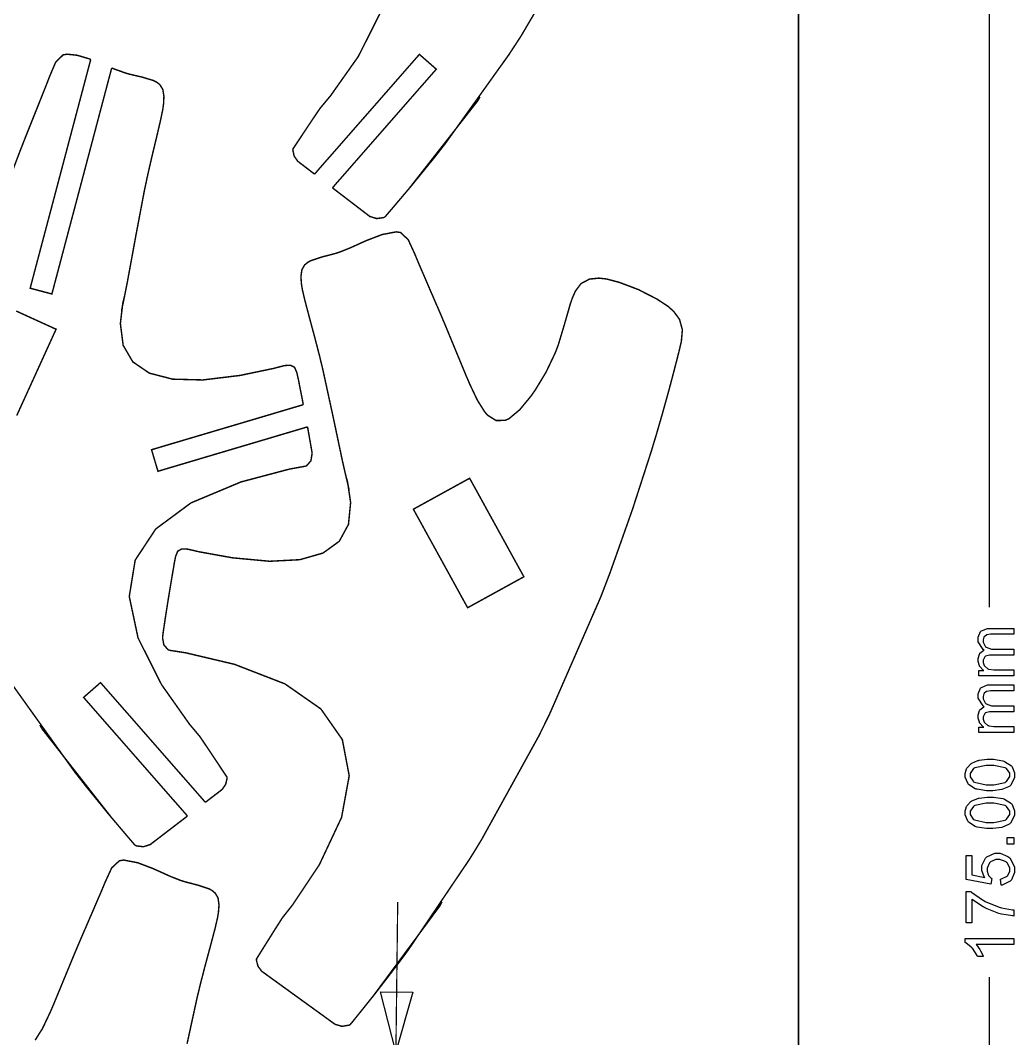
# Model space of a CAD drawing. Extents: x 1.04 to 7.6, y 1.38 to 10.43.
# Drawn here: x 5.127 to 7.565, y 4.665 to 7.161 of the extents above; entities that cross this region are included whole.
import ezdxf

# ---------------------------------------------------------------- set-up
doc = ezdxf.new("R2010")
doc.units = 0
doc.layers.get('0').update_dxf_attribs({"linetype": 'CONTINUOUS'})

msp = doc.modelspace()

# ---------------------------------------------------------------- linework, layer by layer
at = {"color": 250, "const_width": 0.00354}
msp.add_lwpolyline([(1.32633, 1.80599), (7.035, 1.80599), (7.035, 8.69575), (1.32633, 8.69575), (1.32633, 1.80599)], close=True, dxfattribs=at)
at = {"color": 142, "const_width": 0.003}
for points in [[(7.5031, 8.69575), (7.5031, 5.72233)], [(6.04796, 4.63183), (6.0524, 4.99924)], [(7.5031, 4.81543), (7.5031, 1.80599)]]:
    msp.add_lwpolyline(points, dxfattribs=at)
at = {"color": 240, "const_width": 0.00354}
for points in [[(5.60275, 7.60851), (5.64274, 7.60118), (5.76118, 7.56976), (5.88368, 7.51839), (5.97017, 7.45449), (6.02061, 7.37793), (6.03504, 7.28885), (6.01351, 7.18713), (5.95589, 7.07286), (5.88758, 6.97613), (5.86236, 6.94596)], [(6.02094, 6.6791), (6.03076, 6.69043), (6.08415, 6.75336), (6.14139, 6.82368), (6.15315, 6.83871), (6.16851, 6.85835), (6.32438, 7.07628), (6.33974, 7.09972), (6.35504, 7.12321), (6.50185, 7.37278)], [(5.10297, 6.77914), (5.12831, 6.84554), (5.13374, 6.85943), (5.13917, 6.87337), (5.16661, 6.942), (5.19081, 7.00265), (5.19461, 7.01253), (5.1984, 7.02246), (5.21371, 7.05843), (5.23204, 7.07656), (5.23736, 7.07753), (5.24132, 7.07829), (5.26606, 7.07574), (5.29417, 7.06754), (5.29981, 7.06543)], [(5.35124, 7.04443), (5.35124, 7.04443), (5.34489, 7.02067), (5.32829, 6.9579), (5.30479, 6.86914), (5.27789, 6.76742), (5.25092, 6.66569), (5.22743, 6.57693), (5.21083, 6.51417), (5.20454, 6.49035), (5.20454, 6.49035), (5.20454, 6.49035), (5.19618, 6.49257), (5.1779, 6.4974), (5.15956, 6.50228), (5.15126, 6.50444), (5.15126, 6.50444), (5.15126, 6.50444), (5.15761, 6.5286), (5.17443, 6.59212), (5.19824, 6.68197), (5.22553, 6.78494), (5.25276, 6.88797), (5.27658, 6.97781), (5.2934, 7.04135), (5.29981, 7.06543), (5.29981, 7.06543)], [(5.89236, 6.7506), (5.89236, 6.7506), (5.90326, 6.76313), (5.93213, 6.79606), (5.97293, 6.84267), (6.01969, 6.89606), (6.0664, 6.94949), (6.10721, 6.9961), (6.13607, 7.02903), (6.14703, 7.0415), (6.14703, 7.0415), (6.14703, 7.0415), (6.14051, 7.04719), (6.12631, 7.05968), (6.11203, 7.07215), (6.10558, 7.07781), (6.10558, 7.07781), (6.10558, 7.07781), (6.09451, 7.06521), (6.06538, 7.03196), (6.02419, 6.98492), (5.97706, 6.93104), (5.92985, 6.87717), (5.88867, 6.83014), (5.85954, 6.79688), (5.84853, 6.78424), (5.84853, 6.78424)], [(5.35124, 7.04443), (5.35444, 7.04308), (5.38618, 7.03168), (5.3896, 7.03071), (5.39529, 7.02914), (5.42578, 7.02208), (5.45356, 7.01372), (5.45801, 7.0115), (5.46099, 7.00999), (5.46924, 7.00364), (5.4764, 6.99203), (5.47922, 6.97488), (5.47831, 6.95649), (5.47749, 6.95042), (5.47629, 6.94206), (5.47114, 6.91721), (5.46132, 6.87522), (5.44922, 6.82482), (5.43918, 6.78097), (5.43608, 6.76633), (5.43164, 6.74561), (5.41026, 6.63265), (5.39035, 6.52393), (5.38672, 6.50526), (5.38569, 6.50006), (5.37614, 6.45318), (5.37532, 6.449)], [(6.07818, 6.74621), (6.07818, 6.74621), (6.08544, 6.75553), (6.10471, 6.78017), (6.13194, 6.81494), (6.16319, 6.85476), (6.19439, 6.89464), (6.22163, 6.92942), (6.24089, 6.95404), (6.24821, 6.96332), (6.24821, 6.96332), (6.24881, 6.96414), (6.25364, 6.97293), (6.25396, 6.97385)], [(5.86236, 6.94596), (5.86111, 6.94417), (5.84831, 6.92529), (5.847, 6.92333), (5.84283, 6.91721), (5.79932, 6.85172), (5.79492, 6.845)], [(5.79551, 6.84597), (5.79531, 6.84299), (5.79856, 6.82829), (5.8074, 6.81569), (5.81, 6.81369), (5.81, 6.81369), (5.81597, 6.80914), (5.82926, 6.79899), (5.8425, 6.78885), (5.84853, 6.78424), (5.84853, 6.78424)], [(5.89236, 6.7506), (5.89236, 6.7506), (5.89615, 6.74772), (5.90614, 6.74001), (5.92031, 6.72922), (5.93658, 6.71674), (5.95281, 6.70432), (5.96696, 6.69347), (5.97694, 6.68582), (5.98079, 6.68289), (5.98079, 6.68289), (5.98372, 6.68061), (6.00054, 6.67524), (6.01774, 6.67757), (6.02094, 6.6791)], [(5.93604, 4.69911), (5.94553, 4.71072), (5.99718, 4.77512), (6.0524, 4.84694), (6.06381, 4.86225), (6.07861, 4.88232), (6.22851, 5.10444), (6.24322, 5.12831), (6.25786, 5.15224), (6.39785, 5.40565), (6.41118, 5.43261), (6.42449, 5.45964), (6.55024, 5.7475), (6.56196, 5.77806), (6.57362, 5.8086), (6.62788, 5.96186), (6.67361, 6.10308), (6.68104, 6.12756), (6.68614, 6.14447), (6.70096, 6.19547), (6.7169, 6.25282), (6.7296, 6.30089), (6.73731, 6.33089), (6.7399, 6.34088), (6.74203, 6.34918), (6.74783, 6.37418), (6.75028, 6.40256), (6.74333, 6.42811), (6.72906, 6.44764), (6.72319, 6.45285), (6.71511, 6.46007), (6.68772, 6.47797), (6.64264, 6.50108), (6.59538, 6.51893), (6.56407, 6.52718), (6.5535, 6.52832), (6.5459, 6.52919), (6.52268, 6.52686), (6.50185, 6.51585), (6.48801, 6.49735), (6.48025, 6.4796), (6.47819, 6.47353), (6.47526, 6.46496), (6.46158, 6.41715), (6.44635, 6.36643), (6.4426, 6.35639), (6.43881, 6.34636), (6.41607, 6.29861), (6.38992, 6.25537), (6.3845, 6.24756), (6.37901, 6.23981), (6.35183, 6.20682), (6.32568, 6.1849), (6.32081, 6.18261), (6.31592, 6.18039), (6.29346, 6.18012), (6.27328, 6.19271), (6.26958, 6.19683), (6.26585, 6.20101), (6.24794, 6.22949), (6.22894, 6.26947), (6.22472, 6.27935), (6.22043, 6.28928), (6.19646, 6.34722), (6.16938, 6.41287), (6.16357, 6.4266), (6.15776, 6.44038), (6.12842, 6.50825), (6.1026, 6.56825), (6.09858, 6.57801), (6.09451, 6.58783), (6.07818, 6.62337), (6.05935, 6.641), (6.05404, 6.64182), (6.04872, 6.64268), (6.01426, 6.63607), (5.97711, 6.6219), (5.97043, 6.61893), (5.96376, 6.616), (5.93533, 6.60308), (5.90886, 6.59261), (5.90315, 6.59082), (5.89746, 6.58908), (5.86719, 6.58122), (5.83963, 6.57215), (5.83529, 6.56976), (5.83225, 6.56819), (5.82422, 6.56158), (5.81743, 6.54981), (5.81506, 6.53261), (5.81646, 6.51421), (5.81749, 6.50819), (5.8189, 6.49989), (5.82465, 6.47515), (5.83567, 6.43343), (5.84912, 6.38336), (5.8604, 6.3399), (5.86393, 6.32531), (5.86887, 6.30469), (5.89333, 6.19233), (5.91618, 6.08421), (5.92036, 6.06565), (5.9215, 6.06049), (5.93235, 6.01394), (5.93332, 6.00976)], [(5.93604, 4.69911), (5.94553, 4.71072), (5.99718, 4.77512), (6.0524, 4.84694), (6.06381, 4.86225), (6.07861, 4.88232), (6.22851, 5.10444), (6.24322, 5.12831), (6.25786, 5.15224), (6.39785, 5.40565), (6.41118, 5.43261), (6.42449, 5.45964), (6.55024, 5.7475), (6.56196, 5.77806), (6.57362, 5.8086), (6.62788, 5.96186), (6.67361, 6.10308), (6.68104, 6.12756), (6.68614, 6.14447), (6.70096, 6.19547), (6.7169, 6.25282), (6.7296, 6.30089), (6.73731, 6.33089), (6.7399, 6.34088), (6.74203, 6.34918), (6.74783, 6.37418), (6.75028, 6.40256), (6.74333, 6.42811), (6.72906, 6.44764), (6.72319, 6.45285), (6.71511, 6.46007), (6.68772, 6.47797), (6.64264, 6.50108), (6.59538, 6.51893), (6.56407, 6.52718), (6.5535, 6.52832), (6.5459, 6.52919), (6.52268, 6.52686), (6.50185, 6.51585), (6.48801, 6.49735), (6.48025, 6.4796), (6.47819, 6.47353), (6.47526, 6.46496), (6.46158, 6.41715), (6.44635, 6.36643), (6.4426, 6.35639), (6.43881, 6.34636), (6.41607, 6.29861), (6.38992, 6.25537), (6.3845, 6.24756), (6.37901, 6.23981), (6.35183, 6.20682), (6.32568, 6.1849), (6.32081, 6.18261), (6.31592, 6.18039), (6.29346, 6.18012), (6.27328, 6.19271), (6.26958, 6.19683), (6.26585, 6.20101), (6.24794, 6.22949), (6.22894, 6.26947), (6.22472, 6.27935), (6.22043, 6.28928), (6.19646, 6.34722), (6.16938, 6.41287), (6.16357, 6.4266), (6.15776, 6.44038), (6.12842, 6.50825), (6.1026, 6.56825), (6.09858, 6.57801), (6.09451, 6.58783), (6.07818, 6.62337), (6.05935, 6.641), (6.05404, 6.64182), (6.04872, 6.64268), (6.01426, 6.63607), (5.97711, 6.6219), (5.97043, 6.61893), (5.96376, 6.616), (5.93533, 6.60308), (5.90886, 6.59261), (5.90315, 6.59082), (5.89746, 6.58908), (5.86719, 6.58122), (5.83963, 6.57215), (5.83529, 6.56976), (5.83225, 6.56819), (5.82422, 6.56158), (5.81743, 6.54981), (5.81506, 6.53261), (5.81646, 6.51421), (5.81749, 6.50819), (5.8189, 6.49989), (5.82465, 6.47515), (5.83567, 6.43343), (5.84912, 6.38336), (5.8604, 6.3399), (5.86393, 6.32531), (5.86887, 6.30469), (5.89333, 6.19233), (5.91618, 6.08421), (5.92036, 6.06565), (5.9215, 6.06049), (5.93235, 6.01394), (5.93332, 6.00976)], [(5.77371, 6.31451), (5.74701, 6.30757), (5.66585, 6.29064), (5.57482, 6.27957), (5.50065, 6.28147), (5.44336, 6.29628), (5.40289, 6.32394), (5.37924, 6.36458), (5.37244, 6.41808), (5.37842, 6.46832), (5.38254, 6.48449)], [(5.11681, 6.44862), (5.14318, 6.43658), (5.16949, 6.42458), (5.19243, 6.41417), (5.20865, 6.40674), (5.21485, 6.40392), (5.21485, 6.40392), (5.21485, 6.40392), (5.2099, 6.39318), (5.19694, 6.36475), (5.17865, 6.32454), (5.15767, 6.27843), (5.13661, 6.23236), (5.11833, 6.19217)], [(5.77371, 6.31451), (5.77772, 6.31506), (5.78999, 6.31538), (5.79937, 6.31065), (5.80501, 6.29785), (5.80897, 6.28006), (5.81017, 6.27408), (5.81087, 6.27046), (5.81993, 6.22424), (5.82096, 6.21892)], [(5.83132, 6.1645), (5.83132, 6.1645), (5.81554, 6.15983), (5.77399, 6.14751), (5.71528, 6.13004), (5.64794, 6.11008), (5.58057, 6.09011), (5.52186, 6.07264), (5.48031, 6.06033), (5.46457, 6.05561), (5.46457, 6.05561), (5.46457, 6.05561), (5.46208, 6.06392), (5.45671, 6.08203), (5.45133, 6.10021), (5.44889, 6.10846), (5.44889, 6.10846), (5.44889, 6.10846), (5.46485, 6.11322), (5.507, 6.12576), (5.56657, 6.14344), (5.63493, 6.16368), (5.70324, 6.18397), (5.76281, 6.20167), (5.80496, 6.21419), (5.82096, 6.21892), (5.82096, 6.21892)], [(5.83132, 6.1645), (5.83231, 6.15896), (5.84131, 6.10781), (5.84201, 6.1034)], [(5.82661, 6.06819), (5.82964, 6.06972), (5.83963, 6.08149), (5.8425, 6.09907), (5.84201, 6.1034)], [(5.82661, 6.06819), (5.78651, 6.06087), (5.66808, 6.02946), (5.54563, 5.97814), (5.45915, 5.91417), (5.40869, 5.83768), (5.39426, 5.74854), (5.41581, 5.64686), (5.47336, 5.53256), (5.54167, 5.43582), (5.56694, 5.40565)], [(5.53874, 5.86442), (5.5656, 5.85818), (5.64719, 5.84347), (5.73844, 5.83496), (5.81256, 5.83886), (5.86942, 5.85519), (5.90913, 5.884), (5.93164, 5.92524), (5.93696, 5.97894), (5.92958, 6.02897), (5.92507, 6.04503)], [(5.53874, 5.86442), (5.53467, 5.86486), (5.5224, 5.86486), (5.51318, 5.85992), (5.50786, 5.8469), (5.50439, 5.82904), (5.50342, 5.82303), (5.50185, 5.81369), (5.49707, 5.78564), (5.48958, 5.74024), (5.48221, 5.69336), (5.4776, 5.662), (5.47624, 5.65153)], [(5.49262, 5.61675), (5.48947, 5.61817), (5.47917, 5.62967), (5.47586, 5.64714), (5.47624, 5.65153)], [(5.49262, 5.61675), (5.53282, 5.61051), (5.65207, 5.58236), (5.77588, 5.5344), (5.8641, 5.47282), (5.91661, 5.39774), (5.93349, 5.30903), (5.91471, 5.20682), (5.86029, 5.09099), (5.79465, 4.99246), (5.77024, 4.96158)], [(5.40836, 5.13878), (5.39849, 5.15018), (5.34511, 5.21311), (5.28792, 5.28342), (5.27621, 5.29839), (5.26079, 5.31803), (5.10487, 5.53597)], [(5.53694, 5.21035), (5.53694, 5.21035), (5.52599, 5.22287), (5.49713, 5.25581), (5.45632, 5.3024), (5.40961, 5.35579), (5.36285, 5.40918), (5.32206, 5.45578), (5.29318, 5.48872), (5.28228, 5.50119), (5.28228, 5.50119), (5.28228, 5.50119), (5.28874, 5.50689), (5.303, 5.51937), (5.31728, 5.53185), (5.32379, 5.53749), (5.32379, 5.53749), (5.32379, 5.53749), (5.33479, 5.5249), (5.36393, 5.49164), (5.40511, 5.44461), (5.45231, 5.39074), (5.49946, 5.33686), (5.54064, 5.28982), (5.56976, 5.25657), (5.58083, 5.24393), (5.58083, 5.24393)], [(5.35118, 5.20589), (5.35118, 5.20589), (5.34386, 5.21528), (5.3246, 5.23986), (5.29736, 5.27463), (5.26617, 5.31451), (5.23492, 5.35439), (5.20768, 5.38917), (5.18842, 5.41374), (5.18115, 5.42307), (5.18115, 5.42307), (5.1805, 5.42389), (5.17567, 5.43261), (5.17535, 5.43354)], [(5.56694, 5.40565), (5.56819, 5.40386), (5.581, 5.38504), (5.58236, 5.38308), (5.58649, 5.37696), (5.62999, 5.31147), (5.63444, 5.30474)], [(5.63379, 5.30567), (5.634, 5.30268), (5.63069, 5.28803), (5.62185, 5.27544), (5.61931, 5.27344), (5.61931, 5.27344), (5.61328, 5.26882), (5.60004, 5.25868), (5.58681, 5.24854), (5.58083, 5.24393), (5.58083, 5.24393)], [(5.53694, 5.21035), (5.53694, 5.21035), (5.53315, 5.20747), (5.52311, 5.19976), (5.50896, 5.18892), (5.49274, 5.17649), (5.47651, 5.16407), (5.46235, 5.15321), (5.45231, 5.14551), (5.44857, 5.14258), (5.44857, 5.14258), (5.44558, 5.14035), (5.42876, 5.13499), (5.41151, 5.13726), (5.40836, 5.13878)], [(5.16342, 4.66069), (5.18137, 4.68918), (5.20036, 4.72917), (5.20464, 4.73904), (5.20888, 4.74897), (5.23281, 4.80692), (5.25993, 4.87261), (5.26574, 4.88633), (5.27154, 4.90012), (5.30083, 4.96793), (5.32671, 5.02794), (5.33078, 5.03771), (5.33479, 5.04753), (5.35113, 5.08306), (5.36996, 5.10069), (5.37528, 5.10151), (5.38058, 5.10238), (5.41504, 5.09576), (5.45221, 5.0816), (5.45888, 5.07861), (5.46556, 5.07568), (5.49397, 5.06278), (5.52046, 5.05231), (5.52615, 5.05057), (5.53185, 5.04883), (5.56212, 5.04096), (5.58968, 5.0319), (5.59403, 5.02951), (5.597, 5.02794), (5.60504, 5.02132), (5.61187, 5.0095), (5.61426, 4.99229), (5.61285, 4.9739), (5.61187, 4.96789), (5.6104, 4.95958), (5.6046, 4.93485), (5.59364, 4.89312), (5.58014, 4.84304), (5.5689, 4.79953), (5.56543, 4.785), (5.56044, 4.76438), (5.53597, 4.65201)], [(5.16342, 4.66069), (5.18137, 4.68918), (5.20036, 4.72917), (5.20464, 4.73904), (5.20888, 4.74897), (5.23281, 4.80692), (5.25993, 4.87261), (5.26574, 4.88633), (5.27154, 4.90012), (5.30083, 4.96793), (5.32671, 5.02794), (5.33078, 5.03771), (5.33479, 5.04753), (5.35113, 5.08306), (5.36996, 5.10069), (5.37528, 5.10151), (5.38058, 5.10238), (5.41504, 5.09576), (5.45221, 5.0816), (5.45888, 5.07861), (5.46556, 5.07568), (5.49397, 5.06278), (5.52046, 5.05231), (5.52615, 5.05057), (5.53185, 5.04883), (5.56212, 5.04096), (5.58968, 5.0319), (5.59403, 5.02951), (5.597, 5.02794), (5.60504, 5.02132), (5.61187, 5.0095), (5.61426, 4.99229), (5.61285, 4.9739), (5.61187, 4.96789), (5.6104, 4.95958), (5.6046, 4.93485), (5.59364, 4.89312), (5.58014, 4.84304), (5.5689, 4.79953), (5.56543, 4.785), (5.56044, 4.76438), (5.53597, 4.65201)], [(5.99138, 4.76774), (5.99138, 4.76774), (5.99837, 4.77729), (6.01699, 4.8024), (6.04324, 4.83794), (6.0734, 4.87864), (6.10351, 4.91932), (6.12978, 4.95486), (6.14839, 4.97999), (6.15543, 4.98947), (6.15543, 4.98947), (6.15603, 4.99035), (6.1606, 4.99918), (6.16092, 5.00011)], [(5.99138, 4.76774), (5.99138, 4.76774), (5.99837, 4.77729), (6.01699, 4.8024), (6.04324, 4.83794), (6.0734, 4.87864), (6.10351, 4.91932), (6.12978, 4.95486), (6.14839, 4.97999), (6.15543, 4.98947), (6.15543, 4.98947), (6.15603, 4.99035), (6.1606, 4.99918), (6.16092, 5.00011)], [(5.77024, 4.96158), (5.76899, 4.95975), (5.75672, 4.94054), (5.75549, 4.93853), (5.75146, 4.93229), (5.70969, 4.86567), (5.70551, 4.85883)], [(5.77024, 4.96158), (5.76899, 4.95975), (5.75672, 4.94054), (5.75549, 4.93853), (5.75146, 4.93229), (5.70969, 4.86567), (5.70551, 4.85883)], [(5.70617, 4.85981), (5.706, 4.85682), (5.70969, 4.84224), (5.71886, 4.82986), (5.72151, 4.8279), (5.72151, 4.8279), (5.729, 4.82254), (5.74869, 4.80821), (5.77664, 4.78803), (5.80865, 4.76486), (5.8406, 4.74175), (5.86854, 4.72157), (5.88824, 4.70725), (5.89578, 4.70182), (5.89578, 4.70182), (5.89876, 4.69965), (5.91575, 4.69472), (5.93289, 4.69749), (5.93604, 4.69911)], [(5.70617, 4.85981), (5.706, 4.85682), (5.70969, 4.84224), (5.71886, 4.82986), (5.72151, 4.8279), (5.72151, 4.8279), (5.729, 4.82254), (5.74869, 4.80821), (5.77664, 4.78803), (5.80865, 4.76486), (5.8406, 4.74175), (5.86854, 4.72157), (5.88824, 4.70725), (5.89578, 4.70182), (5.89578, 4.70182), (5.89876, 4.69965), (5.91575, 4.69472), (5.93289, 4.69749), (5.93604, 4.69911)]]:
    msp.add_lwpolyline(points, dxfattribs=at)
msp.add_lwpolyline([(6.36176, 5.79693), (6.36176, 5.79693), (6.35601, 5.80735), (6.34093, 5.83469), (6.31967, 5.87337), (6.29525, 5.91775), (6.27078, 5.96213), (6.24951, 6.00082), (6.23443, 6.02815), (6.22874, 6.03851), (6.22874, 6.03851), (6.22874, 6.03851), (6.22276, 6.03526), (6.20714, 6.02669), (6.18506, 6.01454), (6.15978, 6.0006), (6.13444, 5.98665), (6.11236, 5.9745), (6.09674, 5.96593), (6.09082, 5.96262), (6.09082, 5.96262), (6.09082, 5.96262), (6.09651, 5.95226), (6.1116, 5.92492), (6.13286, 5.88624), (6.15733, 5.84185), (6.18175, 5.79747), (6.20301, 5.75879), (6.2181, 5.73144), (6.22385, 5.72103), (6.22385, 5.72103), (6.22385, 5.72103), (6.22976, 5.72433), (6.24539, 5.73292), (6.26747, 5.74507), (6.29281, 5.759), (6.31808, 5.77294), (6.34017, 5.7851), (6.35579, 5.79368), (6.36176, 5.79693), (6.36176, 5.79693)], close=True, dxfattribs=at)
at = {"color": 142}
for points in [[(7.56299, 5.55388), (7.47706, 5.55388), (7.47706, 5.56711), (7.48921, 5.56711), (7.48817, 5.56776), (7.47965, 5.57667), (7.479, 5.57775), (7.4784, 5.57889), (7.47532, 5.58946), (7.47532, 5.59293), (7.47532, 5.59685), (7.47857, 5.60758), (7.47922, 5.60856), (7.47988, 5.6096), (7.4891, 5.61681), (7.49029, 5.61724), (7.48779, 5.61897), (7.47532, 5.63769), (7.47532, 5.64393), (7.47532, 5.64882), (7.48107, 5.66238), (7.48226, 5.66347), (7.48346, 5.66465), (7.49881, 5.67042), (7.50396, 5.67042), (7.56299, 5.67042), (7.56299, 5.65587), (7.50896, 5.65587), (7.50581, 5.65587), (7.49701, 5.65462), (7.49636, 5.65435), (7.49571, 5.65419), (7.4905, 5.64996), (7.49007, 5.64936), (7.48969, 5.64871), (7.4879, 5.64253), (7.4879, 5.64046), (7.4879, 5.63672), (7.49278, 5.62646), (7.49376, 5.62549), (7.49479, 5.62451), (7.50846, 5.61942), (7.51307, 5.61942), (7.56299, 5.61942), (7.56299, 5.60487), (7.50722, 5.60487), (7.50358, 5.60487), (7.49349, 5.602), (7.49268, 5.6014), (7.49186, 5.60081), (7.4879, 5.5925), (7.4879, 5.58968), (7.4879, 5.58686), (7.4904, 5.57926), (7.49094, 5.5784), (7.49149, 5.57753), (7.49946, 5.57124), (7.50049, 5.57081), (7.50151, 5.57042), (7.51421, 5.56842), (7.5185, 5.56842), (7.56299, 5.56842), (7.56299, 5.55388)], [(7.56299, 5.4151), (7.47706, 5.4151), (7.47706, 5.42833), (7.48921, 5.42833), (7.48817, 5.42899), (7.47965, 5.43788), (7.479, 5.43896), (7.4784, 5.44011), (7.47532, 5.45068), (7.47532, 5.45415), (7.47532, 5.45806), (7.47857, 5.46881), (7.47922, 5.46978), (7.47988, 5.47081), (7.4891, 5.47803), (7.49029, 5.47846), (7.48779, 5.48019), (7.47532, 5.49892), (7.47532, 5.50515), (7.47532, 5.51004), (7.48107, 5.5236), (7.48226, 5.52468), (7.48346, 5.52588), (7.49881, 5.53163), (7.50396, 5.53163), (7.56299, 5.53163), (7.56299, 5.51708), (7.50896, 5.51708), (7.50581, 5.51708), (7.49701, 5.51585), (7.49636, 5.51557), (7.49571, 5.5154), (7.4905, 5.51118), (7.49007, 5.51058), (7.48969, 5.50993), (7.4879, 5.50375), (7.4879, 5.50168), (7.4879, 5.49794), (7.49278, 5.48768), (7.49376, 5.48671), (7.49479, 5.48574), (7.50846, 5.48063), (7.51307, 5.48063), (7.56299, 5.48063), (7.56299, 5.4661), (7.50722, 5.4661), (7.50358, 5.4661), (7.49349, 5.46322), (7.49268, 5.46262), (7.49186, 5.46203), (7.4879, 5.45372), (7.4879, 5.4509), (7.4879, 5.44808), (7.4904, 5.44049), (7.49094, 5.43961), (7.49149, 5.43875), (7.49946, 5.43246), (7.50049, 5.43201), (7.50151, 5.43164), (7.51421, 5.42964), (7.5185, 5.42964), (7.56299, 5.42964), (7.56299, 5.4151)], [(7.50461, 5.27219), (7.4961, 5.27219), (7.47271, 5.27582), (7.47054, 5.27653), (7.46843, 5.27729), (7.4521, 5.28792), (7.45101, 5.28933), (7.44982, 5.29075), (7.44385, 5.30583), (7.44385, 5.31082), (7.44385, 5.315), (7.44715, 5.32633), (7.44775, 5.32753), (7.4484, 5.32872), (7.45762, 5.33865), (7.45882, 5.33946), (7.46001, 5.34022), (7.47472, 5.34619), (7.4764, 5.34663), (7.47814, 5.34711), (7.49799, 5.34944), (7.50461, 5.34944), (7.51303, 5.34944), (7.53614, 5.34581), (7.53825, 5.34511), (7.54036, 5.3444), (7.55686, 5.33371), (7.558, 5.33231), (7.55914, 5.33089), (7.56494, 5.31586), (7.56494, 5.31082), (7.56494, 5.3041), (7.55479, 5.28554), (7.55279, 5.2839), (7.55029, 5.28196), (7.53326, 5.27512), (7.51178, 5.27219), (7.50461, 5.27219)], [(7.50461, 5.28717), (7.51432, 5.28717), (7.54183, 5.29275), (7.54346, 5.29389), (7.54508, 5.29503), (7.553, 5.30692), (7.553, 5.31082), (7.553, 5.31506), (7.54503, 5.32656), (7.54346, 5.32775), (7.54183, 5.32883), (7.51389, 5.33447), (7.50461, 5.33447), (7.49485, 5.33447), (7.46718, 5.32883), (7.46556, 5.32775), (7.46397, 5.32661), (7.456, 5.31461), (7.456, 5.3106), (7.456, 5.30658), (7.46306, 5.29551), (7.46446, 5.29454), (7.46631, 5.29329), (7.49501, 5.28717), (7.50461, 5.28717)], [(7.50461, 5.17953), (7.4961, 5.17953), (7.47271, 5.18317), (7.47054, 5.18386), (7.46843, 5.18463), (7.4521, 5.19526), (7.45101, 5.19667), (7.44982, 5.19808), (7.44385, 5.21317), (7.44385, 5.21815), (7.44385, 5.22233), (7.44715, 5.23367), (7.44775, 5.23486), (7.4484, 5.23606), (7.45762, 5.24599), (7.45882, 5.24681), (7.46001, 5.24756), (7.47472, 5.25353), (7.4764, 5.25396), (7.47814, 5.25444), (7.49799, 5.25678), (7.50461, 5.25678), (7.51303, 5.25678), (7.53614, 5.25315), (7.53825, 5.25244), (7.54036, 5.25174), (7.55686, 5.24104), (7.558, 5.23964), (7.55914, 5.23822), (7.56494, 5.22319), (7.56494, 5.21815), (7.56494, 5.21143), (7.55479, 5.19287), (7.55279, 5.19125), (7.55029, 5.18929), (7.53326, 5.18246), (7.51178, 5.17953), (7.50461, 5.17953)], [(7.50461, 5.1945), (7.51432, 5.1945), (7.54183, 5.20008), (7.54346, 5.20122), (7.54508, 5.20236), (7.553, 5.21425), (7.553, 5.21815), (7.553, 5.22239), (7.54503, 5.23389), (7.54346, 5.23508), (7.54183, 5.23617), (7.51389, 5.24181), (7.50461, 5.24181), (7.49485, 5.24181), (7.46718, 5.23617), (7.46556, 5.23508), (7.46397, 5.23394), (7.456, 5.22194), (7.456, 5.21793), (7.456, 5.21392), (7.46306, 5.20285), (7.46446, 5.20188), (7.46631, 5.20063), (7.49501, 5.1945), (7.50461, 5.1945)], [(7.56299, 5.14122), (7.5465, 5.14122), (7.5465, 5.15793), (7.56299, 5.15793), (7.56299, 5.14122)], [(7.53196, 5.04053), (7.53065, 5.05572), (7.53256, 5.05604), (7.54644, 5.06256), (7.54736, 5.06353), (7.54833, 5.06456), (7.553, 5.07519), (7.553, 5.07872), (7.553, 5.08317), (7.5465, 5.09526), (7.54519, 5.09651), (7.54383, 5.09771), (7.52903, 5.10368), (7.52414, 5.10368), (7.51921, 5.10368), (7.50558, 5.09787), (7.50439, 5.09674), (7.50319, 5.0956), (7.49724, 5.08279), (7.49724, 5.0785), (7.49724, 5.07531), (7.49994, 5.06668), (7.50049, 5.06569), (7.50103, 5.06478), (7.50808, 5.05751), (7.50896, 5.05701), (7.50678, 5.04313), (7.44601, 5.05464), (7.44601, 5.11344), (7.4599, 5.11344), (7.4599, 5.06614), (7.49181, 5.05985), (7.49056, 5.06164), (7.48443, 5.0771), (7.48443, 5.08219), (7.48443, 5.08876), (7.49328, 5.10667), (7.49507, 5.10846), (7.49685, 5.11025), (7.51633, 5.11908), (7.52285, 5.11908), (7.52979, 5.11908), (7.54867, 5.11128), (7.55063, 5.10975), (7.553, 5.10786), (7.56494, 5.08604), (7.56494, 5.07872), (7.56494, 5.0721), (7.55735, 5.05393), (7.55583, 5.05225), (7.55436, 5.05051), (7.5344, 5.04081), (7.53196, 5.04053)], [(7.4599, 4.94874), (7.44601, 4.94874), (7.44601, 5.02533), (7.45731, 5.02533), (7.45925, 5.02349), (7.48589, 5.00483), (7.48921, 5.00299), (7.49257, 5.00114), (7.52692, 4.98682), (7.53043, 4.98583), (7.53288, 4.98508), (7.56006, 4.98042), (7.56299, 4.98019), (7.56299, 4.96522), (7.56065, 4.96528), (7.53244, 4.96978), (7.52914, 4.97065), (7.52582, 4.97151), (7.49388, 4.98421), (7.49072, 4.98583), (7.48768, 4.98747), (7.46203, 5.00483), (7.4599, 5.00667), (7.4599, 4.94874)], [(7.56299, 4.90989), (7.56299, 4.89535), (7.47032, 4.89535), (7.47114, 4.89447), (7.47944, 4.88286), (7.48031, 4.88146), (7.48112, 4.88004), (7.48747, 4.86719), (7.4879, 4.86604), (7.47379, 4.86604), (7.47282, 4.86811), (7.46126, 4.88601), (7.4599, 4.88753), (7.45856, 4.88906), (7.44515, 4.89974), (7.44385, 4.90033), (7.44385, 4.90989), (7.56299, 4.90989)], [(6.08908, 4.77832), (6.04796, 4.63183), (6.01036, 4.77929), (6.08908, 4.77832)]]:
    msp.add_lwpolyline(points, close=True, dxfattribs=at)

doc.saveas('drawing.dxf')
